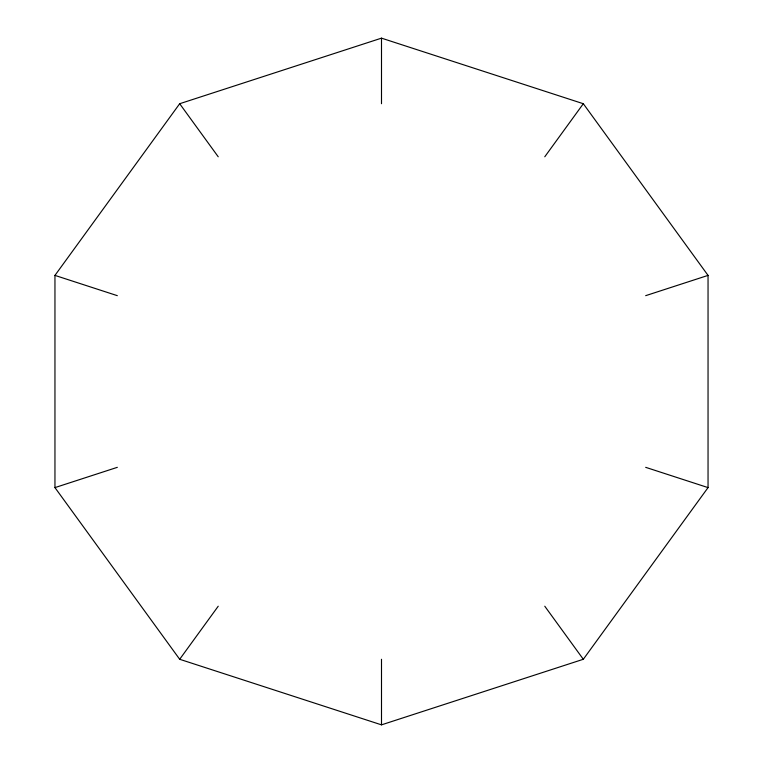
<?xml version="1.0" encoding="UTF-8"?>
<svg xmlns="http://www.w3.org/2000/svg" width="763" height="763" viewBox="0 0 763 763"><rect width="100%" height="100%" fill="white"/><g stroke="black" fill="none" stroke-linecap="round" stroke-linejoin="round"><path stroke-width="1.14" d="M54.955 275.395L179.686 103.72L381.5 38.15L583.313 103.72L708.045 275.395L708.045 487.605L583.313 659.28L381.5 724.85L179.686 659.28L54.955 487.605L54.955 275.395L117.321 295.663M179.686 659.28L218.228 606.223M544.772 156.777L583.313 103.72M54.955 487.605L117.321 467.337M645.679 295.663L708.045 275.395M645.679 467.337L708.045 487.605M179.686 103.72L218.228 156.777M544.772 606.223L583.313 659.28M381.5 38.15L381.5 103.72M381.5 659.28L381.5 724.85"/></g></svg>
